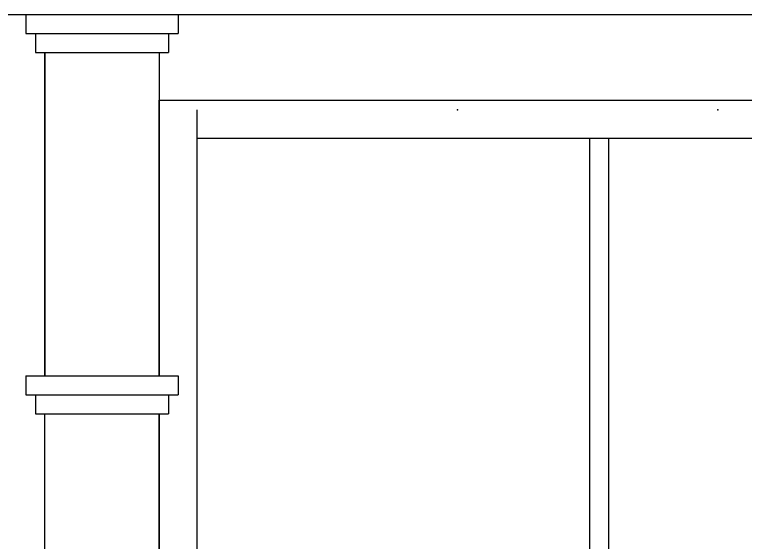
# Model space of a CAD drawing. Header units: inches. Extents: x -343 to 13887, y -13069 to -746.
# Drawn here: x 2987.4 to 3064.2, y -9067.7 to -9012.2 of the extents above; entities that cross this region are included whole.
import ezdxf

# ---------------------------------------------------------------- set-up
doc = ezdxf.new("R2010")
doc.units = ezdxf.units.IN
doc.header["$LTSCALE"] = 17
doc.header["$MEASUREMENT"] = 0
doc.layers.add('OUTLINE', color=1, linetype='Continuous', lineweight=25)

msp = doc.modelspace()

# ---------------------------------------------------------------- linework, layer by layer
at = {"layer": 'OUTLINE'}
for p, q in [((2981.832, -9012.163), (3096.517, -9012.163)), ((2988.555, -9012.163), (3004.555, -9012.163)), ((2988.555, -9012.163), (2988.555, -9014.163)), ((3004.555, -9012.163), (3004.555, -9014.163)), ((2988.555, -9014.163), (2989.555, -9014.163)), ((2989.555, -9014.163), (2989.555, -9016.163)), ((2989.555, -9014.163), (3003.555, -9014.163)), ((3003.555, -9014.163), (3004.555, -9014.163)), ((3003.555, -9014.163), (3003.555, -9016.163)), ((2989.555, -9016.163), (3003.555, -9016.163)), ((2990.555, -9016.163), (2990.555, -9050.163)), ((3002.555, -9021.163), (3081.018, -9021.163)), ((3002.555, -9050.163), (3002.555, -9021.163)), ((3006.555, -9083.163), (3006.555, -9022.163)), ((3006.555, -9025.163), (3081.018, -9025.163)), ((3047.786, -9025.163), (3047.786, -9083.163)), ((3049.786, -9025.163), (3049.786, -9083.163)), ((2988.555, -9050.163), (3004.555, -9050.163)), ((2988.555, -9050.163), (2988.555, -9052.163)), ((3004.555, -9050.163), (3004.555, -9052.163)), ((2988.555, -9052.163), (2989.555, -9052.163)), ((2989.555, -9052.163), (2989.555, -9054.163)), ((2989.555, -9052.163), (3003.555, -9052.163)), ((3003.555, -9052.163), (3004.555, -9052.163)), ((3003.555, -9052.163), (3003.555, -9054.163)), ((2989.555, -9054.163), (3003.555, -9054.163)), ((3002.555, -9084.163), (3002.555, -9054.163))]:
    msp.add_line(p, q, dxfattribs=at)
for points in [[(2990.555, -9012.163), (3002.555, -9012.163)], [(2990.555, -9050.163), (2990.555, -9016.163)], [(3002.555, -9016.163), (3002.555, -9050.163)], [(2990.555, -9050.163), (3002.555, -9050.163)], [(3002.555, -9054.163), (3002.555, -9084.163), (2990.555, -9084.163), (2990.555, -9054.163)]]:
    msp.add_lwpolyline(points, dxfattribs=at)
for p in [(3033.921, -9022.163), (3061.286, -9022.163)]:
    msp.add_point(p, dxfattribs=at)

doc.saveas('drawing.dxf')
